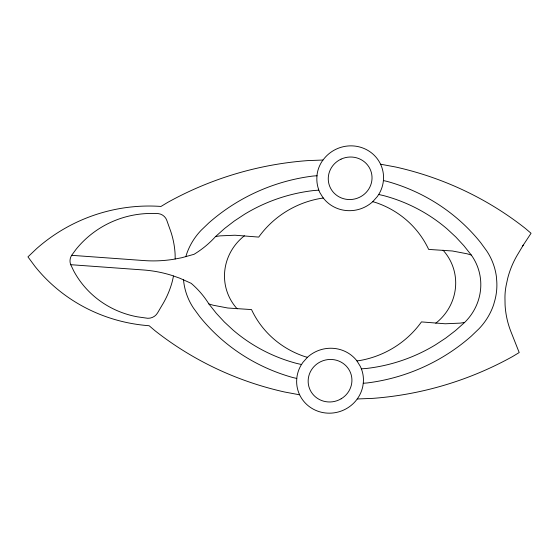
<?xml version="1.0" encoding="UTF-8"?>
<svg xmlns="http://www.w3.org/2000/svg" width="559" height="559" viewBox="0 0 559 559"><rect width="100%" height="100%" fill="white"/><g stroke="black" fill="none" stroke-linecap="round" stroke-linejoin="round"><path stroke-width="0.84" d="M383.397 180.697L383.551 177.301A33.484 32.296 -18.9 0 0 360.241 147.15A33.484 32.296 -18.9 0 0 323.039 160.021L322.941 160.035A33.484 32.296 -18.9 0 0 317.414 172.507L316.897 175.875M173.507 275.957L172.452 280.807A92.298 89.028 -18.9 0 1 161.775 305.745L157.666 312.761A10.74 10.362 -18.9 0 1 145.41 317.959L137.276 316.806A93.828 90.509 -18.9 0 1 73.795 271.08L70.727 264.693A10.775 10.39 -18.9 0 1 71.657 255.323L75.94 249.468A93.828 90.509 -18.9 0 1 147.534 213.531L155.779 213.566A10.74 10.362 -18.9 0 1 166.834 220.463L169.503 227.967A92.298 89.028 -18.9 0 1 175.107 254.079L175.191 259.013M185.874 256.721L186.503 254.415A65.389 63.069 -18.9 0 1 201.17 230.259L208.898 222.845A187.663 181.011 -18.9 0 1 312.942 176.057L316.918 175.729M523.231 245.156L518.403 253.255A92.298 89.028 -18.9 0 0 507.733 278.193L506.678 283.043A66.856 64.488 -18.9 0 0 504.994 299.987L505.077 304.921A92.298 89.028 -18.9 0 0 510.681 331.033L519.199 352.554L512.484 356.6A328.825 317.17 -18.9 0 1 372.692 398.378L357.243 398.965M522.518 246.239L531.05 233.271L525.229 228.317A328.825 317.17 -18.9 0 0 395.674 167.015L380.56 164.213M372.706 201.743L377.332 196.558L379.212 193.659A33.484 32.296 -18.9 0 0 383.397 180.683M71.657 255.323L144.082 260.571A125.09 120.653 -18.9 0 0 173.514 259.306L181.822 257.713L194.043 254.303A94.003 90.67 -18.9 0 0 215.592 236.52L224.69 228.407L234.375 220.966L244.583 214.237A164.416 158.588 -18.9 0 1 313.592 190.556L318.826 190.144M378.681 194.483L383.754 195.643A164.416 158.588 -18.9 0 1 447.102 228.917L455.837 237.023L463.914 245.75L471.293 255.051A54.286 52.357 -18.9 0 1 464.592 322.48L455.487 330.593L445.809 338.034L435.594 344.763A164.416 158.588 -18.9 0 1 366.592 368.444L361.359 368.856M215.592 236.52L220.029 235.87L234.997 235.227L258.719 237.093A93.828 90.509 -18.9 0 1 320.048 198.515L323.228 198.082M464.592 322.48L460.148 323.13L445.188 323.773L421.458 321.907A93.828 90.509 -18.9 0 1 360.129 360.485L356.949 360.918M363.266 383.271L367.242 382.943A187.663 181.011 -18.9 0 0 471.286 336.155L479.007 328.741A65.389 63.069 -18.9 0 0 493.674 304.585L494.31 302.279A62.098 59.897 -18.9 0 0 496.595 279.241L496.427 276.88A65.389 63.069 -18.9 0 0 486.735 250.963L480.586 242.536A187.663 181.011 -18.9 0 0 387.254 181.444L383.404 180.55M322.941 160.035L307.492 160.622A328.825 317.17 -18.9 0 0 167.7 202.4L160.978 206.446A164.416 158.588 -18.9 0 0 36.782 248.482L27.95 256.874L35 266.412A164.416 158.588 -18.9 0 0 149.134 325.729L154.955 330.683A328.825 317.17 -18.9 0 0 284.51 391.985L299.631 394.815A33.526 32.338 -18.9 0 0 333.814 412.884A33.526 32.338 -18.9 0 0 362.77 386.486L363.287 383.125A33.526 32.338 -18.9 0 0 361.722 369.744L360.443 366.613L356.901 360.841A33.526 32.338 -18.9 0 0 307.478 357.257L302.852 362.442L300.973 365.341A33.526 32.338 -18.9 0 0 296.787 378.303L296.633 381.699A33.484 32.296 -18.9 0 0 299.624 394.787M70.727 264.693L143.146 269.948A125.09 120.653 -18.9 0 1 171.913 275.426L179.781 278.2L191.157 283.315A94.003 90.67 -18.9 0 1 208.891 303.949L216.263 313.25L224.341 321.977L233.082 330.083A164.416 158.588 -18.9 0 0 296.424 363.357L301.504 364.517M296.78 378.45L292.923 377.556A187.663 181.011 -18.9 0 1 199.598 316.464L193.449 308.037A65.389 63.069 -18.9 0 1 183.757 282.12L183.583 279.759M372.769 201.673L375.816 202.561A93.828 90.509 -18.9 0 1 428.662 249.412L452.413 250.991L467.038 253.779L471.293 255.051M307.415 357.327L304.362 356.439A93.828 90.509 -18.9 0 1 251.522 309.588L227.765 308.009L213.147 305.221L208.891 303.949M323.284 198.159L319.741 192.387L318.462 189.256M443.028 250.18A52.273 50.415 -18.9 0 1 435.775 323.214M372.713 201.694A33.484 32.296 -18.9 0 1 323.368 198.117M318.546 189.221A33.484 32.296 -18.9 0 1 316.988 175.868M237.156 308.82A52.273 50.415 -18.9 0 1 244.409 235.786M341.074 159.126L339.047 160.195A21.969 21.186 -18.9 0 0 337.426 195.867L339.362 197.02A21.969 21.186 -18.9 0 0 357.082 198.305L359.213 197.446A21.969 21.186 -18.9 0 0 364.657 162.054L362.861 160.706A21.969 21.186 -18.9 0 0 341.074 159.126M341.137 398.805L339.103 399.874A21.969 21.186 -18.9 0 1 317.323 398.294L315.528 396.946A21.969 21.186 -18.9 0 1 320.971 361.554L323.102 360.695A21.969 21.186 -18.9 0 1 340.822 361.98L342.758 363.133A21.969 21.186 -18.9 0 1 341.137 398.805"/></g></svg>
